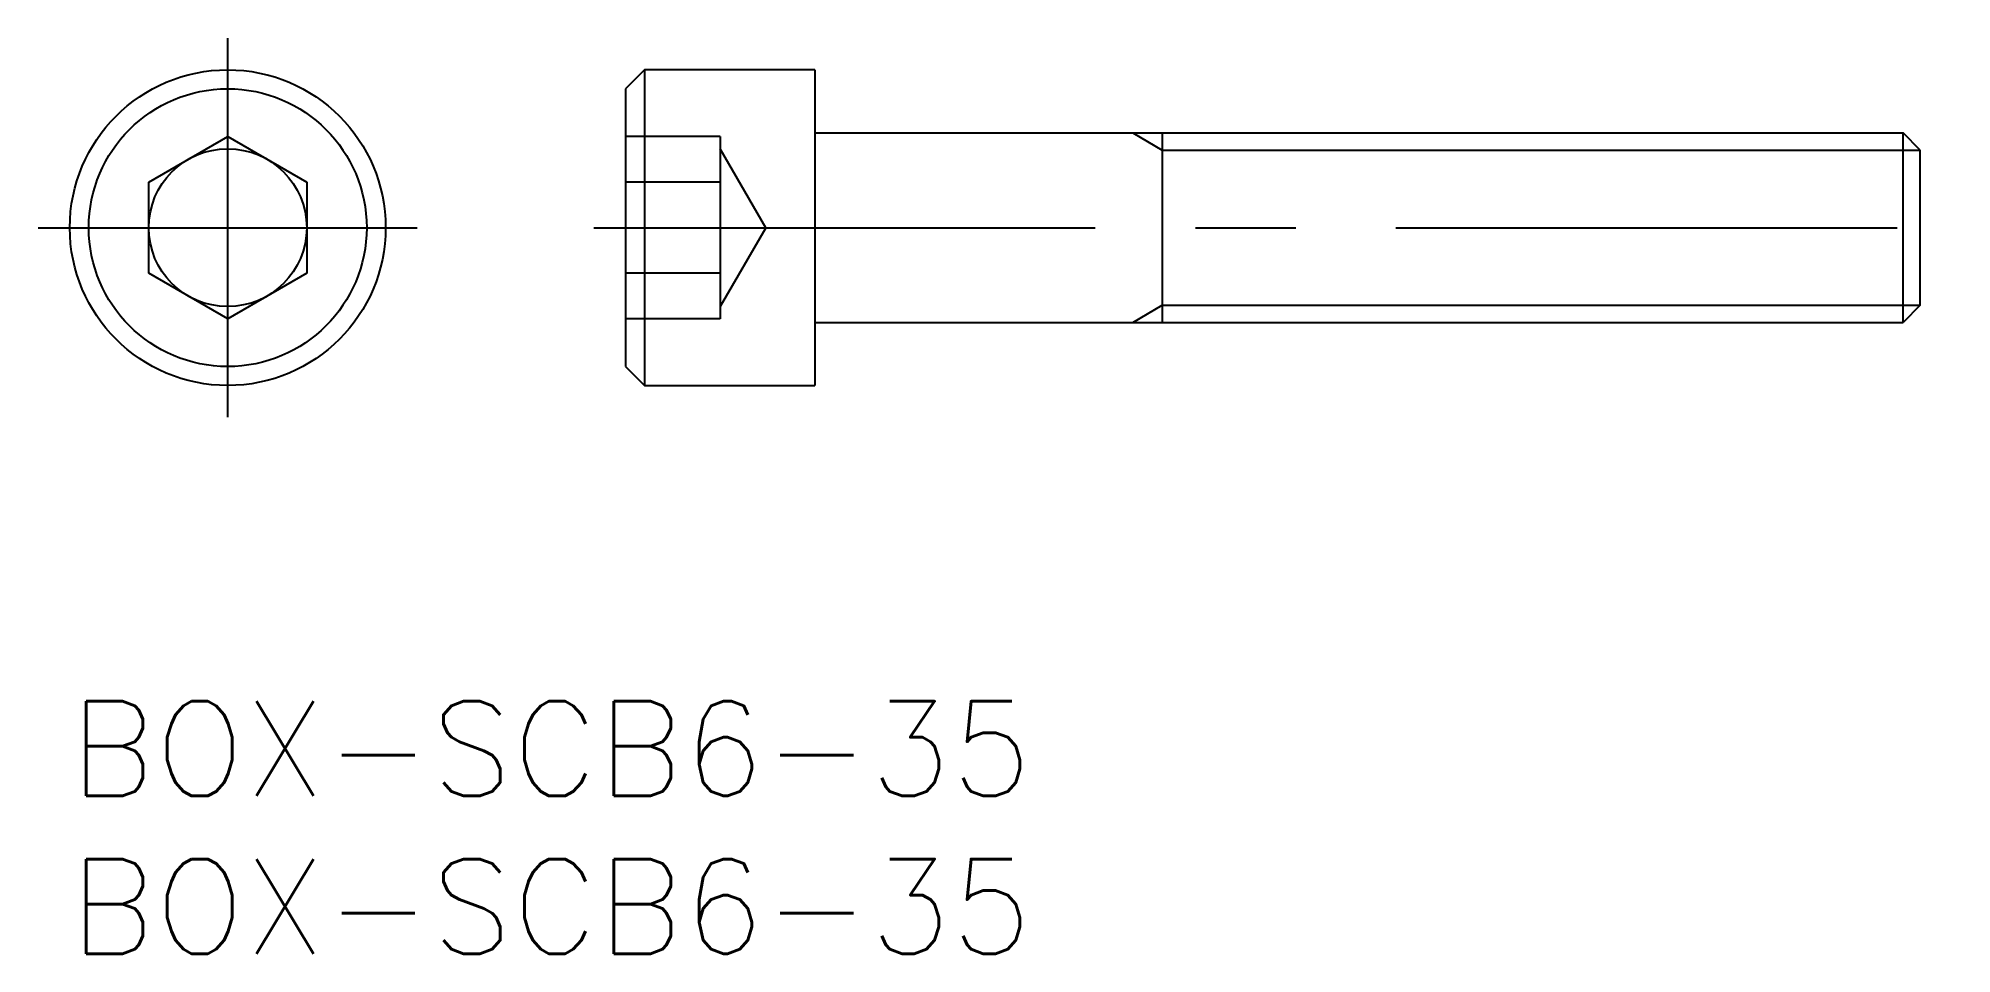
# Model space of a CAD drawing. Extents: x -1 to 59.6, y -8 to 21.
import ezdxf

# ---------------------------------------------------------------- set-up
doc = ezdxf.new("R2010")
doc.units = 0
doc.header["$LTSCALE"] = 0.5
doc.linetypes.add('CENTER', pattern=[50.8, 31.75, -6.35, 6.35, -6.35])
doc.linetypes.add('DASHED', pattern=[19.05, 12.7, -6.35])
for name, color, linetype in [('MSM_CENTER', 1, 'CENTER'), ('MSM_CONTINUOUS', 7, 'CONTINUOUS'), ('MSM_DASHED', 4, 'DASHED'), ('MSM_NARROW', 5, 'CONTINUOUS'), ('MSM_PART_NUMBER', 7, 'CONTINUOUS')]:
    doc.layers.add(name, color=color, linetype=linetype)
doc.styles.get("Standard").update_dxf_attribs({"font": 'txt.shx', "height": 1, "bigfont": 'bigfont.shx'})

# ---------------------------------------------------------------- blocks, each defined once
blk = doc.blocks.new('*U9')
at = {"layer": 'MSM_PART_NUMBER'}
blk.add_text('BOX-SCB6-35', height=3, dxfattribs=at).set_placement((0, -3))
blk = doc.blocks.new('*U10')
at = {"layer": 'MSM_PART_NUMBER'}
blk.add_text('BOX-SCB6-35', height=3, dxfattribs=at).set_placement((0, -8))

msp = doc.modelspace()

# ---------------------------------------------------------------- linework, layer by layer
at = {"layer": 'MSM_CENTER'}
for p, q in [((5, 9), (5, 21)), ((-1, 15), (11, 15)), ((16.596, 15), (59.596, 15))]:
    msp.add_line(p, q, dxfattribs=at)
at = {"layer": 'MSM_CONTINUOUS'}
for p, q in [((18.196, 20), (17.596, 19.4)), ((23.596, 20), (18.196, 20)), ((18.196, 20), (18.196, 10)), ((23.596, 20), (23.596, 10)), ((17.596, 19.4), (17.596, 10.6)), ((2.5, 16.443), (5, 17.887)), ((5, 17.887), (7.5, 16.443)), ((23.596, 18), (58.055, 18)), ((34.596, 18), (34.596, 12)), ((58.055, 12), (58.055, 18)), ((58.596, 17.458), (58.055, 18)), ((58.596, 12.541), (58.596, 17.458)), ((2.5, 13.557), (2.5, 16.443)), ((7.5, 16.443), (7.5, 13.557)), ((5, 12.113), (2.5, 13.557)), ((7.5, 13.557), (5, 12.113)), ((58.596, 12.541), (58.055, 12)), ((23.596, 12), (58.055, 12)), ((17.596, 10.6), (18.196, 10)), ((18.196, 10), (23.596, 10))]:
    msp.add_line(p, q, dxfattribs=at)
for radius in [5, 4.4, 2.5]:
    msp.add_circle((5, 15), radius, dxfattribs=at)
at = {"layer": 'MSM_DASHED'}
for p, q in [((20.596, 17.887), (17.596, 17.887)), ((20.596, 17.887), (20.596, 12.113)), ((22.04, 15), (20.596, 17.5)), ((20.596, 16.443), (17.596, 16.443)), ((22.04, 15), (20.596, 12.5)), ((20.596, 13.557), (17.596, 13.557)), ((20.596, 12.113), (17.596, 12.113))]:
    msp.add_line(p, q, dxfattribs=at)
at = {"layer": 'MSM_NARROW'}
for p, q in [((33.659, 18), (34.596, 17.458)), ((34.596, 17.458), (58.596, 17.458)), ((33.659, 12), (34.596, 12.541)), ((34.596, 12.541), (58.596, 12.541))]:
    msp.add_line(p, q, dxfattribs=at)

# ---------------------------------------------------------------- block references
at = {"layer": 'MSM_CONTINUOUS'}
for name in ['*U9', '*U10']:
    msp.add_blockref(name, (0, 0), dxfattribs=at)

doc.saveas('drawing.dxf')
